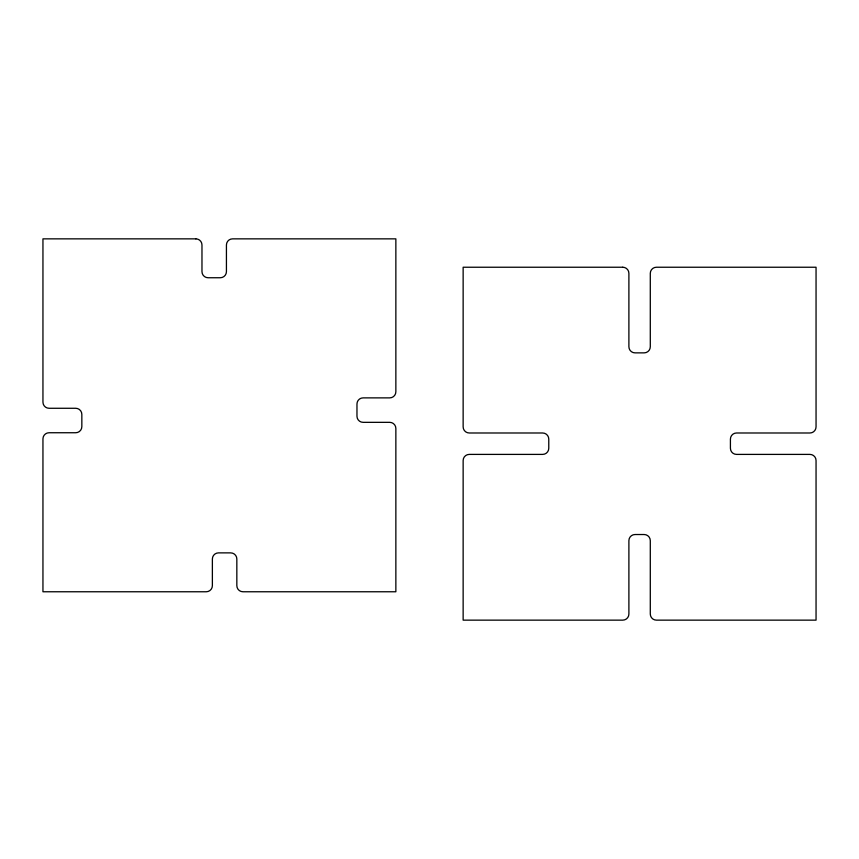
<?xml version="1.0" encoding="UTF-8"?>
<svg xmlns="http://www.w3.org/2000/svg" width="859" height="859" viewBox="0 0 859 859"><rect width="100%" height="100%" fill="white"/><g stroke="black" fill="none" stroke-linecap="round" stroke-linejoin="round"><path stroke-width="1.29" d="M195.852 238.856L42.95 238.856L42.95 402.162A6.12 6.12 0 0 0 49.07 408.272L75.732 408.272A6.12 6.12 0 0 1 81.841 414.392L81.841 426.622A6.12 6.12 0 0 1 75.732 432.743L49.07 432.743A6.12 6.12 0 0 0 42.95 438.852L42.95 591.765L206.257 591.765A6.12 6.12 0 0 0 212.377 585.645L212.377 558.984A6.12 6.12 0 0 1 218.487 552.874L230.717 552.874A6.12 6.12 0 0 1 236.837 558.984L236.837 585.645A6.12 6.12 0 0 0 242.957 591.765L395.859 591.765L395.859 428.458A6.12 6.12 0 0 0 389.739 422.338L363.078 422.338A6.12 6.12 0 0 1 356.968 416.218L356.968 403.988A6.12 6.12 0 0 1 363.078 397.878L389.739 397.878A6.12 6.12 0 0 0 395.859 391.758L395.859 238.856L232.553 238.856A6.12 6.12 0 0 0 226.432 244.965L226.432 271.627A6.12 6.12 0 0 1 220.323 277.747L208.093 277.747A6.12 6.12 0 0 1 201.972 271.627L201.972 244.965A6.12 6.12 0 0 0 195.852 238.856M622.775 267.235L463.141 267.235L463.141 426.869A6.12 6.12 0 0 0 469.261 432.99L542.652 432.99A6.12 6.12 0 0 1 548.772 439.11L548.772 448.28A6.12 6.12 0 0 1 542.652 454.4L469.261 454.4A6.12 6.12 0 0 0 463.141 460.51L463.141 620.144L622.775 620.144A6.12 6.12 0 0 0 628.895 614.035L628.895 540.633A6.12 6.12 0 0 1 635.005 534.523L644.186 534.523A6.12 6.12 0 0 1 650.295 540.633L650.295 614.035A6.12 6.12 0 0 0 656.416 620.144L816.05 620.144L816.05 460.51A6.12 6.12 0 0 0 809.93 454.4L736.539 454.4A6.12 6.12 0 0 1 730.418 448.28L730.418 439.11A6.12 6.12 0 0 1 736.539 432.99L809.93 432.99A6.12 6.12 0 0 0 816.05 426.869L816.05 267.235L656.416 267.235A6.12 6.12 0 0 0 650.295 273.355L650.295 346.746A6.12 6.12 0 0 1 644.186 352.866L635.005 352.866A6.12 6.12 0 0 1 628.895 346.746L628.895 273.355A6.12 6.12 0 0 0 622.775 267.235"/></g></svg>
